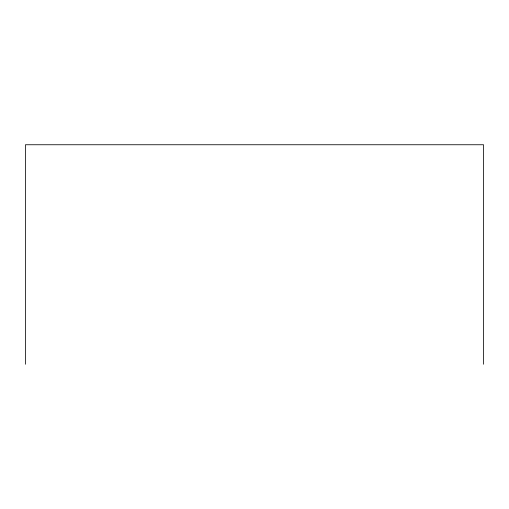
<?xml version="1.0" encoding="UTF-8"?>
<svg xmlns="http://www.w3.org/2000/svg" width="509" height="509" viewBox="0 0 509 509"><rect width="100%" height="100%" fill="white"/><g stroke="black" fill="none" stroke-linecap="round" stroke-linejoin="round"><path stroke-width="0.76" d="M483.55 364.253L483.55 144.747L25.45 144.747L25.45 364.253"/></g></svg>
